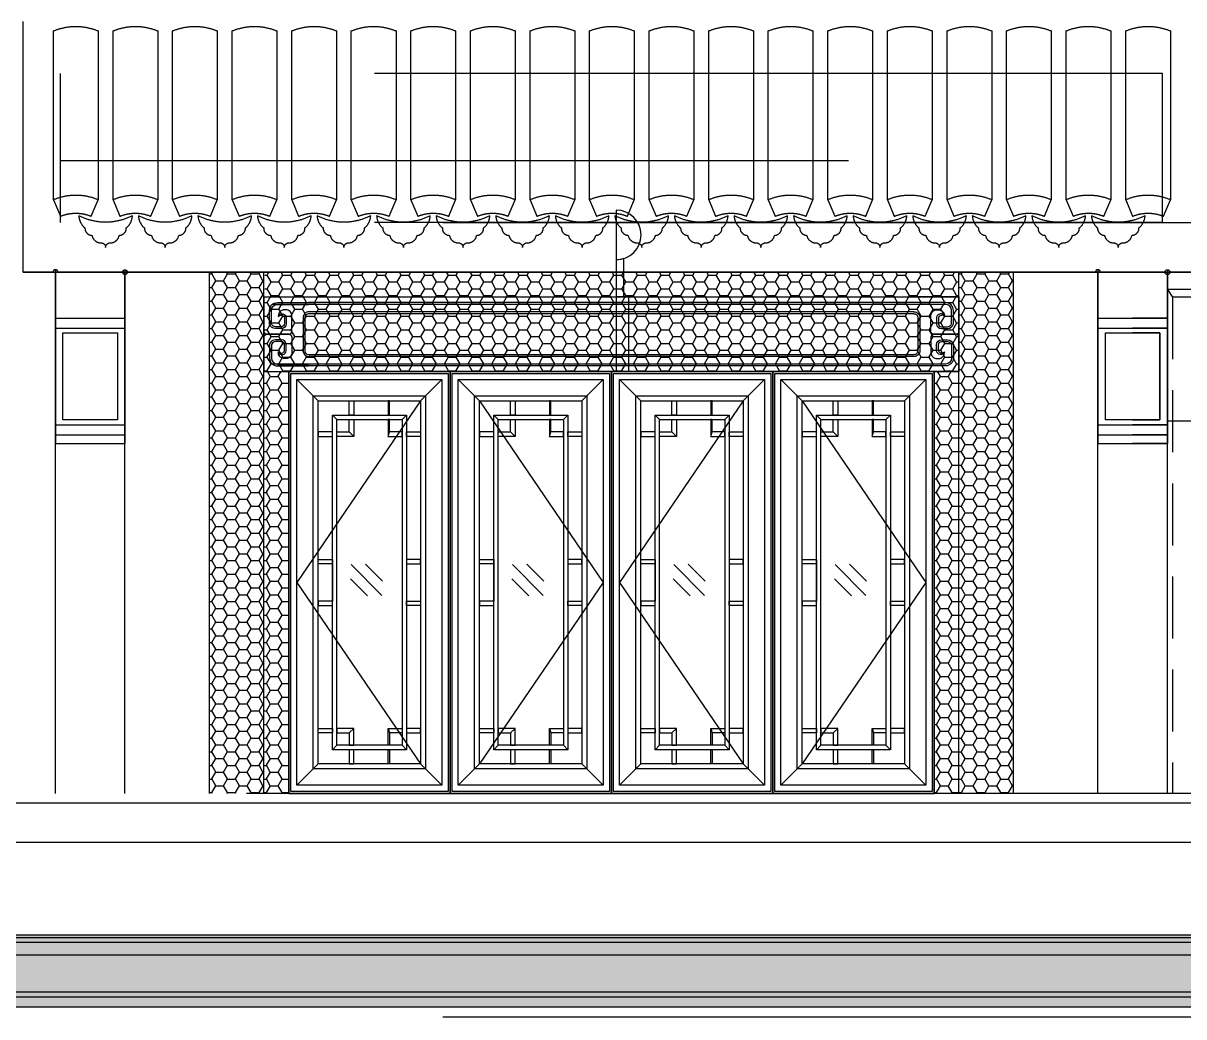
# Model space of a CAD drawing. Extents: x 296441 to 853063, y 459050 to 1117990.
# Drawn here: x 640479 to 645155, y 999063 to 1003066 of the extents above; entities that cross this region are included whole.
import ezdxf
from ezdxf.xclip import XClip

# ---------------------------------------------------------------- set-up
doc = ezdxf.new("R2010")
doc.units = 0
doc.header["$LTSCALE"] = 1000
doc.header["$XCLIPFRAME"] = 0
for name, pattern in [('CENTER-1', [10, 6.25, -1.25, 1.25, -1.25]), ('CENTER2', [28.574999999999996, 19.05, -3.174999999999999, 3.174999999999999, -3.174999999999999]), ('E1-ELEV-N$0$B-ELEV-S-A1$0$HIDDEN2', [4.762499999999999, 3.175, -1.5875]), ('E1-ELEV-N$0$HIDDEN', [0.375, 0.25, -0.125])]:
    doc.linetypes.add(name, pattern=pattern)
for name, color, linetype in [('00-景观-剖', 6, 'Continuous'), ('17-ELEV$0$G-XREF', 2, 'Continuous'), ('95', 95, 'Continuous'), ('E1-ELEV-N$0$A-ELEV-HEVY', 2, 'Continuous'), ('E1-ELEV-N$0$A-ELEV-MEDM', 4, 'Continuous'), ('E1-ELEV-N$0$A-ELEV-PFIX', 40, 'Continuous'), ('E1-ELEV-N$0$A-ELEV-THIN', 144, 'Continuous'), ('E1-ELEV-N$0$A-ELEV-XTHIN', 5, 'Continuous'), ('E1-ELEV-N$0$B-ELEV-S-A1$0$A-ELEV-HDDN', 161, 'E1-ELEV-N$0$B-ELEV-S-A1$0$HIDDEN2'), ('E1-ELEV-N$0$CT-01-E$0$A-ELEV-MEDM-HEVY', 2, 'Continuous'), ('E1-ELEV-N$0$CT-01-E$0$A-ELEV-THIN', 144, 'Continuous'), ('E1-ELEV-N$0$CT-01-E$0$G-XREF', 2, 'Continuous'), ('E1-ELEV-N$0$G-XREF', 2, 'Continuous'), ('E2-E3-ELEV-N$0$A-ELEV-HEVY', 2, 'Continuous'), ('E2-E3-ELEV-N$0$A-ELEV-MEDM', 4, 'Continuous'), ('E2-E3-ELEV-N$0$CT-01-E$0$A-ELEV-MEDM-HEVY', 2, 'Continuous'), ('E2-E3-ELEV-N$0$CT-01-E$0$A-ELEV-THIN', 144, 'Continuous'), ('E2-E3-ELEV-N$0$CT-01-E$0$G-XREF', 2, 'Continuous'), ('E2-E3-ELEV-N$0$G-XREF', 2, 'Continuous'), ('E2-E3-ELEV-N$0$LPM540255$0$A-ELEV-MEDM', 4, 'Continuous'), ('E2-E3-ELEV-N$0$LPM540255$0$A-ELEV-THIN', 144, 'Continuous'), ('E2-E3-ELEV-N$0$LPM540255$0$A-ELEV-THIN-GRAY', 252, 'Continuous'), ('E2-E3-ELEV-N$0$LPM540255$0$A-WALL', 1, 'Continuous'), ('G-GRID', 8, 'CENTER2'), ('ZT1_通用--填充---PM、LM、DY、JD', 8, 'Continuous'), ('主框线', 4, 'Continuous'), ('副框内口线', 6, 'Continuous'), ('花格栅', 6, 'Continuous'), ('铝合金花格条', 5, 'Continuous')]:
    doc.layers.add(name, color=color, linetype=linetype)
doc.layers.add('E1-ELEV-N$0$CT-01-E$0$A(750)$0$A-ANNO-NPLT', color=215, linetype='Continuous', plot=False)
doc.layers.add('E2-E3-ELEV-N$0$CT-01-E$0$A(750)$0$A-ANNO-NPLT', color=215, linetype='Continuous', plot=False)

# ---------------------------------------------------------------- blocks, each defined once
blk = doc.blocks.new('E1-ELEV-N$0$CT-01-E$0$DWD')
at = {"layer": 'E1-ELEV-N$0$CT-01-E$0$A(750)$0$A-ANNO-NPLT'}
for p, q in [((-10, 0), (10, 0)), ((0, 10), (0, -10))]:
    blk.add_line(p, q, dxfattribs=at)
blk.add_circle((0, 0), 10, dxfattribs=at)
blk = doc.blocks.new('E1-ELEV-N$0$CT-01-E')
at = {"layer": 'E1-ELEV-N$0$CT-01-E$0$A-ELEV-MEDM-HEVY'}
for p, q in [((-280, 0), (0, 0)), ((-280, 0), (-280, -690.0000000000437)), ((0, 0), (0, -690.0000000000437)), ((-280, -225.0000000000437), (0, -225.0000000000582)), ((-280, -615.0000000000728), (0, -615.0000000000728)), ((-280, -690.0000000000437), (0, -690.0000000000437))]:
    blk.add_line(p, q, dxfattribs=at)
at = {"layer": 'E1-ELEV-N$0$CT-01-E$0$A-ELEV-THIN', "ltscale": 0.1}
for p, q in [((-280, -185.0000000000728), (0, -185.0000000000873)), ((-280, -655.0000000000582), (0, -655.0000000000582))]:
    blk.add_line(p, q, dxfattribs=at)
blk.add_lwpolyline([(-250, -245.0000000000582), (-30, -245.0000000000582), (-30, -595.0000000000582), (-250, -595.0000000000582)], close=True, dxfattribs=at)
at = {"layer": 'E1-ELEV-N$0$CT-01-E$0$G-XREF'}
blk.add_blockref('E1-ELEV-N$0$CT-01-E$0$DWD', (0, 0), dxfattribs=at)
blk = doc.blocks.new('E1-ELEV-N$0$cvfdj')
at = {"layer": 'E1-ELEV-N$0$A-ELEV-PFIX', "linetype": 'E1-ELEV-N$0$HIDDEN'}
for p, q in [((-140.0000000001164, 0), (-140, -140)), ((0, 0), (-140.0000000001164, 0)), ((0, 0), (-1.164153218269348e-10, -139.9999999998836)), ((-140, -140), (-120, -170.7817803304642)), ((-140, -140), (-1.164153218269348e-10, -139.9999999998836)), ((-1.164153218269348e-10, -140), (-20, -170.7817803304642)), ((-120, -170.7817803304642), (-119.999999958166, -5720.000000003663)), ((-120, -170.7817803304642), (-20, -170.7817803304642)), ((-20, -170.7817803304642), (-19.99999995816597, -5720.000000003691))]:
    blk.add_line(p, q, dxfattribs=at)
blk = doc.blocks.new('单层玻璃')
at = {"layer": '95'}
for p, q in [((-1.216571543132886, -0.08520069334190339), (0.08520069322548807, 1.216571543191094)), ((-1.183139254106209, -1.183139254106209), (1.183139254106209, 1.183139254106209)), ((-0.08520069322548807, -1.216571543249302), (1.216571543132886, 0.08520069334190339))]:
    blk.add_line(p, q, dxfattribs=at)
blk = doc.blocks.new('*U2049')
at = {"color": 8}
for p, q in [((118.8000094052404, -18.80000940524042), (33.00000940542668, 66.99999059480615)), ((531.1999905947596, -18.80000940524042), (616.999990595039, 66.99999059480615)), ((118.8000094052404, -1481.19999059476), (33.00000940542668, -1566.999990594806)), ((531.1999905947596, -1481.19999059476), (616.999990595039, -1566.999990594806))]:
    blk.add_line(p, q, dxfattribs=at)
blk.add_lwpolyline([(616.999990595039, -1566.999990594806), (33.00000940542668, -1566.999990594806), (33.00000940542668, 66.99999059480615), (616.999990595039, 66.99999059480615)], close=True)
at = {"color": 2, "ltscale": 250}
blk.add_lwpolyline([(531.1999905947596, -1481.19999059476), (118.8000094052404, -1481.19999059476), (118.8000094052404, -18.80000940524042), (531.1999905947596, -18.80000940524042)], close=True, dxfattribs=at)
at = {"layer": '主框线'}
blk.add_lwpolyline([(642, -1592), (8, -1592), (8, 92), (642, 92)], close=True, dxfattribs=at)
at = {"layer": '副框内口线', "linetype": 'CENTER-1', "ltscale": 40}
blk.add_lwpolyline([(650, -1600), (0, -1600), (0, 100), (650, 100)], close=True, dxfattribs=at)
at = {"layer": '花格栅', "color": 6, "ltscale": 250}
blk.add_lwpolyline([(551.1999905947596, -1501.19999059476), (98.80000940524042, -1501.19999059476), (98.80000940524042, 1.199990594759583), (551.1999905947596, 1.199990594759583)], close=True, dxfattribs=at)
at = {"layer": '铝合金花格条'}
for p, q in [((175.800009411294, -675), (175.8000094103627, -825)), ((474.1999905924313, -675), (474.1999905915, -825))]:
    blk.add_line(p, q, dxfattribs=at)
for points in [[(243.8000094075687, -18.80000940139871), (261.8000094075687, -18.80000940046739), (261.8000094103627, -75.80000940046739), (243.8000094103627, -75.80000940139871)], [(406.1999905942939, -18.80000940139871), (400.1999905942939, -18.80000940046739), (400.1999905915, -75.80000940046739), (406.1999905915, -75.80000940139871)], [(474.1999905915, -1424.19999059476), (175.8000094103627, -1424.19999059476), (175.8000094103627, -75.80000940558966), (474.1999905915, -75.80000940558966)], [(456.1999905915, -1406.19999059476), (193.8000094103627, -1406.19999059476), (193.8000094103627, -93.80000940558966), (456.1999905915, -93.80000940558966)], [(118.8000094061717, -143.8000094027957), (118.8000094052404, -161.8000094027957), (175.8000094052404, -161.8000094055897), (175.8000094061717, -143.8000094055897)], [(531.1999905947596, -143.8000094027957), (531.1999905956909, -161.8000094027957), (474.1999905956909, -161.8000094055897), (474.1999905947596, -143.8000094055897)], [(175.800009411294, -675), (118.800009411294, -675), (118.800009411294, -657), (175.800009411294, -657)], [(474.1999905915, -675), (531.1999905915, -675), (531.1999905915, -657), (474.1999905915, -657)], [(175.800009411294, -825), (118.800009411294, -825), (118.800009411294, -843), (175.800009411294, -843)], [(474.1999905915, -825), (531.1999905915, -825), (531.1999905915, -843), (474.1999905915, -843)], [(118.8000094061717, -1356.199990597088), (118.8000094052404, -1338.199990597088), (175.8000094052404, -1338.199990594294), (175.8000094061717, -1356.199990594294)], [(531.1999905947596, -1356.199990597554), (531.1999905956909, -1338.199990597554), (474.1999905956909, -1338.19999059476), (474.1999905947596, -1356.19999059476)], [(243.8000094075687, -1481.199990598951), (261.8000094075687, -1481.199990599882), (261.8000094103627, -1424.199990599882), (243.8000094103627, -1424.199990598951)], [(406.1999905942939, -1481.199990598951), (400.1999905942939, -1481.199990599882), (400.1999905915, -1424.199990599882), (406.1999905915, -1424.199990598951)]]:
    blk.add_lwpolyline(points, close=True, dxfattribs=at)
for points in [[(193.8000094103627, -93.80000940558966), (175.8000094103627, -75.80000940558966)], [(456.1999905915, -93.80000940558966), (474.1999905915, -75.80000940558966)], [(261.8000094094314, -161.8000094055897), (243.8000094094314, -143.8000094055897), (243.8000094094314, -93.80000940558966), (261.8000094094314, -93.80000940558966), (261.8000094094314, -161.8000094055897), (193.8000094094314, -161.8000094055897), (193.8000094094314, -143.8000094055897), (243.8000094094314, -143.8000094055897)], [(400.1999905924313, -161.8000094055897), (406.1999905924313, -143.8000094055897), (406.1999905924313, -93.80000940558966), (400.1999905924313, -93.80000940558966), (400.1999905924313, -161.8000094055897), (456.1999905924313, -161.8000094055897), (456.1999905924313, -143.8000094055897), (406.1999905924313, -143.8000094055897)], [(261.8000094094314, -1338.19999059476), (243.8000094094314, -1356.19999059476), (243.8000094094314, -1406.19999059476), (261.8000094094314, -1406.19999059476), (261.8000094094314, -1338.19999059476), (193.8000094094314, -1338.19999059476), (193.8000094094314, -1356.19999059476), (243.8000094094314, -1356.19999059476)], [(400.1999905924313, -1338.19999059476), (406.1999905924313, -1356.19999059476), (406.1999905924313, -1406.19999059476), (400.1999905924313, -1406.19999059476), (400.1999905924313, -1338.19999059476), (456.1999905924313, -1338.19999059476), (456.1999905924313, -1356.19999059476), (406.1999905924313, -1356.19999059476)]]:
    blk.add_lwpolyline(points, dxfattribs=at)
at = {"layer": '铝合金花格条', "elevation": -0.06302419923047158}
for points in [[(193.8000094103627, -1406.19999059476), (175.8000094103627, -1424.19999059476)], [(456.1999905915, -1406.19999059476), (474.1999905915, -1424.19999059476)]]:
    blk.add_lwpolyline(points, dxfattribs=at)
at = {"extrusion": (0, 0, -1), "xscale": 52.5, "yscale": 52.5, "zscale": -52.5}
blk.add_blockref('单层玻璃', (-313.1052317788854, -740.4806957957335), dxfattribs=at)
blk = doc.blocks.new('20200401140358')
at = {"ltscale": 1000}
blk.add_lwpolyline([(0, -1700), (2600, -1700), (2600, 0), (0, 0)], close=True, dxfattribs=at)
for points in [[(531.1999905947596, -118.8000094052404), (33.00000940542668, -850), (531.1999905947596, -1581.19999059476)], [(768.8000094052404, -118.8000094052404), (1266.999990594573, -850), (768.8000094052404, -1581.19999059476)], [(1831.19999059476, -118.8000094052404), (1333.000009405427, -850), (1831.19999059476, -1581.19999059476)], [(2068.80000940524, -118.8000094052404), (2566.999990594573, -850), (2068.80000940524, -1581.19999059476)]]:
    blk.add_lwpolyline(points, dxfattribs=at)
for p in [(0, -100), (650, -100), (1300, -100), (1950, -100)]:
    blk.add_blockref('*U2049', p, dxfattribs=at)
blk = doc.blocks.new('E1-ELEV-N')
at = {"layer": 'ZT1_通用--填充---PM、LM、DY、JD', "ltscale": 1000}
h = blk.add_hatch(dxfattribs=at)
h.set_pattern_fill('HONEY', color=256, scale=20)
h.set_pattern_definition([(0, (-7320, 4600.00000000326), (47.625, 27.4963), [31.75, -63.5]), (120, (-7320, 4600.00000000326), (-47.62499431007805, 27.49630985523391), [31.74999999999994, -63.49999999999989]), (59.99999999999999, (-7320, 4600.00000000326), (5.689921946938625e-06, 54.99260985523389), [-63.5, 31.75])])
h.paths.add_polyline_path([(-7320, 4600.00000000326), (-7100, 4600.00000000326), (-7100, 6699.999999993248), (-7320, 6699.999999993248)])
h = blk.add_hatch(dxfattribs=at)
h.set_pattern_fill('HONEY', color=256, scale=20)
h.set_pattern_definition([(0, (-7100, 6299.999999998137), (47.625, 27.4963), [31.75, -63.5]), (120, (-7100, 6299.999999998137), (-47.62499431007805, 27.49630985523391), [31.74999999999994, -63.49999999999989]), (59.99999999999999, (-7100, 6299.999999998137), (5.689921946938625e-06, 54.99260985523389), [-63.5, 31.75])])
h.paths.add_polyline_path([(-4299.999999999884, 6299.999999998137), (-7100, 6299.999999998137), (-7100, 6699.999999993248), (-4299.999999999884, 6699.999999993248)])
h = blk.add_hatch(dxfattribs=at)
h.set_pattern_fill('HONEY', color=256, scale=20)
h.set_pattern_definition([(0, (-4299.999999999651, 4600.00000000326), (47.625, 27.4963), [31.75, -63.5]), (120, (-4299.999999999651, 4600.00000000326), (-47.62499431007805, 27.49630985523391), [31.74999999999994, -63.49999999999989]), (59.99999999999999, (-4299.999999999651, 4600.00000000326), (5.689921946938625e-06, 54.99260985523389), [-63.5, 31.75])])
h.paths.add_polyline_path([(-4299.999999999651, 6699.999999993481), (-4080, 6699.999999993481), (-4080, 4600.00000000326), (-4299.999999999651, 4600.00000000326)])
h = blk.add_hatch(dxfattribs=at)
h.set_pattern_fill('HONEY', color=256, scale=20)
h.set_pattern_definition([(0, (-7096.999984816764, 4600.00000000326), (47.625, 27.4963), [31.75, -63.5]), (120, (-7096.999984816764, 4600.00000000326), (-47.62499431007805, 27.49630985523391), [31.74999999999994, -63.49999999999989]), (59.99999999999999, (-7096.999984816764, 4600.00000000326), (5.689921946938625e-06, 54.99260985523389), [-63.5, 31.75])])
h.paths.add_polyline_path([(-7096.999984816764, 6299.999999993946), (-7000.000000000466, 6299.999999993946), (-7000.000000000466, 4600.00000000326), (-7096.999984816764, 4600.00000000326)])
h = blk.add_hatch(dxfattribs=at)
h.set_pattern_fill('HONEY', color=256, scale=20)
h.set_pattern_definition([(0, (-4400, 4600.00000000326), (47.625, 27.4963), [31.75, -63.5]), (120, (-4400, 4600.00000000326), (-47.62499431007805, 27.49630985523391), [31.74999999999994, -63.49999999999989]), (59.99999999999999, (-4400, 4600.00000000326), (5.689921946938625e-06, 54.99260985523389), [-63.5, 31.75])])
h.paths.add_polyline_path([(-4400, 4600.00000000326), (-4299.999999999884, 4600.00000000326), (-4299.999999999884, 6299.999999993946), (-4400, 6299.999999993946)])
at = {"layer": 'E1-ELEV-N$0$A-ELEV-HEVY'}
for p, q in [((-3330.000000005588, 6699.999999993481), (-3330.000000005588, 7610.000018869294)), ((-3330.000000005588, 6699.999999993481), (-8070, 6699.999999993481)), ((-7940, 4600.00000000326), (-7940, 6699.999999993481)), ((-7660, 4600.00000000326), (-7660, 6699.999999993481)), ((-3740.000000005588, 4600.00000000326), (-3740.000000005588, 6699.999999993481)), ((-3460.000000005588, 4600.00000000326), (-3460.000000005588, 6699.999999993481)), ((-9599.999999997439, 4600.00000000326), (140.0000000055879, 4600.00000000326)), ((-9599.999999997439, 4559.999999993481), (140.0000000055879, 4559.999999993481)), ((-9599.999999997439, 4402.756912861718), (140.0000000055879, 4402.756912861718)), ((140.0000000055879, 4030.000000061467), (-9599.999999997206, 4030.000000105239)), ((140.0000000055879, 3739.999999991152), (-9599.999999997206, 3740.000000034925))]:
    blk.add_line(p, q, dxfattribs=at)
at = {"layer": 'E1-ELEV-N$0$A-ELEV-MEDM'}
for p, q in [((-7320, 4600.00000000326), (-7320, 6699.999999993248)), ((-7100, 4600.00000000326), (-7100, 6699.999999993248)), ((-4300, 4600.00000000326), (-4299.999999999651, 6699.999999993248)), ((-4080, 4600.00000000326), (-4079.999999999651, 6699.999999993248)), ((-7000, 4600.00000000326), (-7000, 6299.999999993946)), ((-4400, 6299.999999998137), (-4400, 4600.00000000326)), ((140.0000000055879, 3799.999999973457), (-9599.999999997206, 3800.000000017229))]:
    blk.add_line(p, q, dxfattribs=at)
at = {"layer": 'E1-ELEV-N$0$A-ELEV-THIN'}
for p, q in [((140.0000000055879, 4019.999999992084), (-9599.999999997206, 4020.000000035856)), ((140.0000000055879, 3999.999999989755), (-9599.999999997206, 4000.000000033528)), ((140.0000000055879, 3949.999999980908), (-9599.999999997206, 3950.00000002468)), ((140.0000000055879, 3780.000000022119), (-9599.999999997206, 3780.000000065891))]:
    blk.add_line(p, q, dxfattribs=at)
for points in [[(-7771.999999973923, 6991.500006454298), (-7772.000000844477, 7672.000016857171, 0.199999999910216), (-7952.00000080443, 7672.000016830163), (-7952.000000005821, 6991.500006536953)], [(-7531.99999994575, 6991.500006738817), (-7532.000000816304, 7672.00001714169, 0.199999999910216), (-7712.000000776257, 7672.000017114682), (-7711.999999977881, 6991.500006821472)], [(-7291.999999938998, 6991.500006890157), (-7292.000000809785, 7672.00001729303, 0.199999999910216), (-7472.000000769738, 7672.000017266022), (-7471.999999971129, 6991.500006972812)], [(-7051.999999932013, 6991.500006994465), (-7052.0000008028, 7672.000017397339, 0.199999999910216), (-7232.000000762753, 7672.00001737033), (-7231.999999964144, 6991.50000707712)], [(-6811.999999904074, 6991.500007145805), (-6812.00000077486, 7672.000017548678, 0.199999999910216), (-6992.000000734814, 7672.00001752167), (-6991.999999936204, 6991.50000722846)], [(-6571.999999897322, 6991.500007297145), (-6572.000000767875, 7672.000017700018, 0.199999999910216), (-6752.000000727829, 7672.00001767301), (-6751.999999929219, 6991.5000073798)], [(-6331.99999989057, 6991.500007401453), (-6332.000000761123, 7672.000017804326, 0.199999999910216), (-6512.000000721077, 7672.000017777318), (-6511.999999922467, 6991.500007484108)], [(-6091.999999862397, 6991.500008491799), (-6092.000000733184, 7672.000018894672, 0.199999999910216), (-6272.000000693137, 7672.000018867664), (-6271.999999894528, 6991.500008574454)], [(-5851.999999855645, 6991.500008596107), (-5852.000000726432, 7672.000018998981, 0.199999999910216), (-6032.000000686385, 7672.000018971972), (-6031.999999887776, 6991.500008678762)], [(-5611.999999827472, 6991.500008880859), (-5612.000000698259, 7672.0000192835, 0.199999999910216), (-5792.000000658212, 7672.000019256491), (-5791.999999859603, 6991.500008963281)], [(-5371.99999982072, 6991.500009032199), (-5372.000000691507, 7672.000019434839, 0.199999999910216), (-5552.00000065146, 7672.000019407831), (-5551.999999852851, 6991.500009114621)], [(-5131.999999813968, 6991.500009136274), (-5132.000000684522, 7672.000019539148, 0.199999999910216), (-5312.000000644475, 7672.000019512139), (-5311.999999845866, 6991.500009218929)], [(-4891.999999785796, 6991.500009287614), (-4892.000000656582, 7672.000019690488, 0.199999999910216), (-5072.000000616536, 7672.000019663479), (-5071.999999817926, 6991.500009370269)], [(-4651.999999779044, 6991.500009438954), (-4652.00000064983, 7672.000019841827, 0.199999999910216), (-4832.000000609783, 7672.000019814819), (-4831.999999811174, 6991.500009521609)], [(-4411.999999772292, 6991.500009543262), (-4412.000000643078, 7672.000019946136, 0.199999999910216), (-4592.000000603031, 7672.000019919127), (-4591.999999804422, 6991.500009625917)], [(-4171.999999744119, 6991.500009694602), (-4172.000000614906, 7672.000020097475, 0.199999999910216), (-4352.000000574859, 7672.000020070467), (-4351.99999977625, 6991.500009777257)], [(-3931.999999737367, 6991.500009845942), (-3932.000000608154, 7672.000020248815, 0.199999999910216), (-4112.000000568107, 7672.000020221807), (-4111.999999769498, 6991.500009928597)], [(-3691.999999730615, 6991.500009997515), (-3692.000000601169, 7672.000020400388, 0.199999999910216), (-3872.000000561122, 7672.00002037338), (-3871.999999762513, 6991.50001008017)], [(-3451.999999702442, 6991.500010148855), (-3452.000000573229, 7672.000020551728, 0.199999999910216), (-3632.000000533182, 7672.00002052472), (-3631.999999734573, 6991.50001023151)], [(-7799.692267090082, 6925.038370945957, 0.1999999998863418), (-7924.307651767507, 6925.038370986003), (-7951.999999933876, 6991.500006364193, -0.1999999999128089), (-7771.999999886379, 6991.500006417744), (-7799.692347978242, 6925.038370986003)], [(-7559.692267062142, 6925.038371230476, 0.1999999998863418), (-7684.307651739568, 6925.038371270522), (-7711.999999905936, 6991.500006648712, -0.1999999999128089), (-7531.999999858439, 6991.500006702263), (-7559.692347950302, 6925.038371270522)], [(-7319.69226705539, 6925.038371381816, 0.1999999998863418), (-7444.307651732815, 6925.038371421862), (-7471.999999899184, 6991.500006800052, -0.1999999999128089), (-7291.999999851687, 6991.500006853603), (-7319.69234794355, 6925.038371421862)], [(-7079.692267048638, 6925.038371486124, 0.1999999998863418), (-7204.307651726063, 6925.038371526171), (-7231.999999892432, 6991.50000690436, -0.1999999999128089), (-7051.999999844935, 6991.500006957911), (-7079.692347936798, 6925.038371526171)], [(-6839.692267020466, 6925.038371637464, 0.1999999998863418), (-6964.307651697891, 6925.03837167751), (-6991.99999986426, 6991.5000070557, -0.1999999999128089), (-6811.999999816762, 6991.500007109251), (-6839.692347908625, 6925.03837167751)], [(-6599.692267013714, 6925.038371788803, 0.1999999998863418), (-6724.307651691139, 6925.03837182885), (-6751.999999857508, 6991.50000720704, -0.1999999999128089), (-6571.99999981001, 6991.500007260591), (-6599.692347901873, 6925.03837182885)], [(-6359.692267006729, 6925.038371893112, 0.1999999998863418), (-6484.307651684154, 6925.038371933158), (-6511.999999850523, 6991.500007311348, -0.1999999999128089), (-6331.999999803025, 6991.500007364899), (-6359.692347894888, 6925.038371933158)], [(-6119.692266978789, 6925.03837298369, 0.1999999998863418), (-6244.307651656214, 6925.038373023737), (-6271.999999822583, 6991.500008401927, -0.1999999999128089), (-6091.999999775086, 6991.500008455478), (-6119.692347866949, 6925.038373023737)], [(-5879.692266972037, 6925.038373087998, 0.1999999998863418), (-6004.307651649462, 6925.038373128045), (-6031.999999815831, 6991.500008506235, -0.1999999999128089), (-5851.999999768334, 6991.500008559786), (-5879.692347860197, 6925.038373128045)], [(-5639.692266943865, 6925.038373372518, 0.1999999998863418), (-5764.30765162129, 6925.038373412564), (-5791.999999787658, 6991.500008790754, -0.1999999999128089), (-5611.999999740161, 6991.500008844305), (-5639.692347832024, 6925.038373412564)], [(-5399.692266937112, 6925.038373523857, 0.1999999998863418), (-5524.307651614537, 6925.038373563904), (-5551.999999780906, 6991.500008942094, -0.1999999999128089), (-5371.999999733409, 6991.500008995645), (-5399.692347825272, 6925.038373563904)], [(-5159.69226693036, 6925.038373628166, 0.1999999998863418), (-5284.307651607785, 6925.038373668212), (-5311.999999774154, 6991.500009046402, -0.1999999999128089), (-5131.999999726657, 6991.500009099953), (-5159.69234781852, 6925.038373668212)], [(-4919.692266902188, 6925.038373779505, 0.1999999998863418), (-5044.307651579613, 6925.038373819552), (-5071.999999745982, 6991.500009197742, -0.1999999999128089), (-4891.999999698484, 6991.500009251293), (-4919.692347790347, 6925.038373819552)], [(-4679.692266895436, 6925.038373930845, 0.1999999998863418), (-4804.307651572861, 6925.038373970892), (-4831.99999973923, 6991.500009349082, -0.1999999999128089), (-4651.999999691732, 6991.500009402633), (-4679.692347783595, 6925.038373970892)], [(-4439.692266888684, 6925.038374035154, 0.1999999998863418), (-4564.307651566109, 6925.0383740752), (-4591.999999732478, 6991.50000945339, -0.1999999999128089), (-4411.99999968498, 6991.500009506941), (-4439.692347776843, 6925.0383740752)], [(-4199.692266860511, 6925.038374186493, 0.1999999998863418), (-4324.307651537936, 6925.03837422654), (-4351.999999704305, 6991.50000960473, -0.1999999999128089), (-4171.999999656808, 6991.500009658281), (-4199.692347748671, 6925.03837422654)], [(-3959.692266853759, 6925.038374337833, 0.1999999998863418), (-4084.307651531184, 6925.03837437788), (-4111.999999697553, 6991.50000975607, -0.1999999999128089), (-3931.999999650056, 6991.500009809621), (-3959.692347741919, 6925.03837437788)], [(-3719.692266847007, 6925.038374489173, 0.1999999998863418), (-3844.307651524432, 6925.03837452922), (-3871.999999690801, 6991.50000990741, -0.1999999999128089), (-3691.999999643303, 6991.500009960961), (-3719.692347735167, 6925.03837452922)], [(-3479.692266818834, 6925.038374640513, 0.1999999998863418), (-3604.307651496259, 6925.03837468056), (-3631.999999662628, 6991.500010058749, -0.1999999999128089), (-3451.999999615131, 6991.500010112301), (-3479.692347706994, 6925.03837468056)], [(-7742.000001359731, 6800.000005844515, 0.4086840473709477), (-7759.659537538886, 6817.996785704978, -0.3710916077769059), (-7796.840810954571, 6848.210920460522, -0.424353686270066), (-7825.127904408611, 6878.18123656977, -0.213335491750496), (-7850.000008084811, 6927.560540986247, 0.2445723906024019), (-7634.000407767482, 6927.560540972743, -0.213335491750496), (-7658.872511410154, 6878.181236583274, -0.424353686270066), (-7687.159604817629, 6848.210920474026, -0.3710916077769059), (-7724.340878226794, 6817.996785637923, 0.4086840473709477), (-7742.000414412469, 6800.000005817506)], [(-7502.000001352979, 6800.000006129034, 0.4086840473709477), (-7519.659537532134, 6817.996785989497, -0.3710916077769059), (-7556.840810947819, 6848.210920745041, -0.424353686270066), (-7585.127904401859, 6878.181236854289, -0.213335491750496), (-7610.000008078059, 6927.560541270766, 0.2445723906024019), (-7394.00040776073, 6927.560541257262, -0.213335491750496), (-7418.872511403402, 6878.181236867793, -0.424353686270066), (-7447.159604810877, 6848.210920758545, -0.3710916077769059), (-7484.340878220042, 6817.996785922442, 0.4086840473709477), (-7502.000414405717, 6800.000006102026)], [(-7262.000001346227, 6800.000006233342, 0.4086840473709477), (-7279.659537525382, 6817.996786093805, -0.3710916077769059), (-7316.840810941067, 6848.210920849349, -0.424353686270066), (-7345.127904395107, 6878.181236958597, -0.213335491750496), (-7370.000008071307, 6927.560541375075, 0.2445723906024019), (-7154.000407753978, 6927.56054136157, -0.213335491750496), (-7178.87251139665, 6878.181236972101, -0.424353686270066), (-7207.159604804125, 6848.210920862854, -0.3710916077769059), (-7244.34087821329, 6817.99678602675, 0.4086840473709477), (-7262.000414398964, 6800.000006206334)], [(-7022.000001318054, 6800.000006384682, 0.4086840473709477), (-7039.659537497209, 6817.996786245145, -0.3710916077769059), (-7076.840810912894, 6848.210921000689, -0.424353686270066), (-7105.127904366935, 6878.181237109937, -0.213335491750496), (-7130.000008043135, 6927.560541526414, 0.2445723906024019), (-6914.000407725805, 6927.56054151291, -0.213335491750496), (-6938.872511368478, 6878.181237123441, -0.424353686270066), (-6967.159604775952, 6848.210921014193, -0.3710916077769059), (-7004.340878185118, 6817.99678617809, 0.4086840473709477), (-7022.000414370792, 6800.000006357674)], [(-6782.000001311302, 6800.000006536022, 0.4086840473709477), (-6799.659537490457, 6817.996786396485, -0.3710916077769059), (-6836.840810906142, 6848.210921152029, -0.424353686270066), (-6865.127904360183, 6878.181237261277, -0.213335491750496), (-6890.000008036382, 6927.560541677754, 0.2445723906024019), (-6674.000407719053, 6927.56054166425, -0.213335491750496), (-6698.872511361726, 6878.181237274781, -0.424353686270066), (-6727.1596047692, 6848.210921165533, -0.3710916077769059), (-6764.340878178366, 6817.99678632943, 0.4086840473709477), (-6782.00041436404, 6800.000006509013)], [(-6542.000001304317, 6800.00000664033, 0.4086840473709477), (-6559.659537483472, 6817.996786500793, -0.3710916077769059), (-6596.840810899157, 6848.210921256337, -0.424353686270066), (-6625.127904353198, 6878.181237365585, -0.213335491750496), (-6650.000008029398, 6927.560541782063, 0.2445723906024019), (-6434.000407712068, 6927.560541768558, -0.213335491750496), (-6458.872511354741, 6878.181237379089, -0.424353686270066), (-6487.159604762215, 6848.210921269841, -0.3710916077769059), (-6524.340878171381, 6817.996786433738, 0.4086840473709477), (-6542.000414357055, 6800.000006613322)], [(-6302.000001276378, 6800.000007730909, 0.4086840473709477), (-6319.659537455533, 6817.996787591372, -0.3710916077769059), (-6356.840810871217, 6848.210922346916, -0.424353686270066), (-6385.127904325258, 6878.181238456164, -0.213335491750496), (-6410.000008001458, 6927.560542872641, 0.2445723906024019), (-6194.000407684129, 6927.560542859137, -0.213335491750496), (-6218.872511326801, 6878.181238469668, -0.424353686270066), (-6247.159604734275, 6848.21092236042, -0.3710916077769059), (-6284.340878143441, 6817.996787524316, 0.4086840473709477), (-6302.000414329115, 6800.0000077039)], [(-6062.000001269625, 6800.000007835217, 0.4086840473709477), (-6079.659537448781, 6817.99678769568, -0.3710916077769059), (-6116.840810864465, 6848.210922451224, -0.424353686270066), (-6145.127904318506, 6878.181238560472, -0.213335491750496), (-6170.000007994706, 6927.560542976949, 0.2445723906024019), (-5954.000407677377, 6927.560542963445, -0.213335491750496), (-5978.872511320049, 6878.181238573976, -0.424353686270066), (-6007.159604727523, 6848.210922464728, -0.3710916077769059), (-6044.340878136689, 6817.996787628625, 0.4086840473709477), (-6062.000414322363, 6800.000007808208)], [(-5822.000001241453, 6800.000007986557, 0.4086840473709477), (-5839.659537420608, 6817.99678784702, -0.3710916077769059), (-5876.840810836293, 6848.210922602564, -0.424353686270066), (-5905.127904290333, 6878.181238711812, -0.213335491750496), (-5930.000007966533, 6927.560543128289, 0.2445723906024019), (-5714.000407649204, 6927.560543114785, -0.213335491750496), (-5738.872511291876, 6878.181238725316, -0.424353686270066), (-5767.159604699351, 6848.210922616068, -0.3710916077769059), (-5804.340878108516, 6817.996787779965, 0.4086840473709477), (-5822.000414294191, 6800.000007959548)], [(-5582.000001234701, 6800.000008271076, 0.4086840473709477), (-5599.659537413856, 6817.996788131539, -0.3710916077769059), (-5636.840810829541, 6848.210922887083, -0.424353686270066), (-5665.127904283581, 6878.181238996331, -0.213335491750496), (-5690.000007959781, 6927.560543412808, 0.2445723906024019), (-5474.000407642452, 6927.560543399304, -0.213335491750496), (-5498.872511285124, 6878.181239009835, -0.424353686270066), (-5527.159604692599, 6848.210922900587, -0.3710916077769059), (-5564.340878101764, 6817.996788064484, 0.4086840473709477), (-5582.000414287439, 6800.000008244067)], [(-5342.000001227949, 6800.000008375384, 0.4086840473709477), (-5359.659537407104, 6817.996788235847, -0.3710916077769059), (-5396.840810822789, 6848.210922991391, -0.424353686270066), (-5425.127904276829, 6878.181239100639, -0.213335491750496), (-5450.000007953029, 6927.560543517116, 0.2445723906024019), (-5234.0004076357, 6927.560543503612, -0.213335491750496), (-5258.872511278372, 6878.181239114143, -0.424353686270066), (-5287.159604685847, 6848.210923004895, -0.3710916077769059), (-5324.340878095012, 6817.996788168792, 0.4086840473709477), (-5342.000414280687, 6800.000008348376)], [(-5102.000001199776, 6800.000008526724, 0.4086840473709477), (-5119.659537378931, 6817.996788387187, -0.3710916077769059), (-5156.840810794616, 6848.210923142731, -0.424353686270066), (-5185.127904248657, 6878.181239251979, -0.213335491750496), (-5210.000007924857, 6927.560543668456, 0.2445723906024019), (-4994.000407607527, 6927.560543654952, -0.213335491750496), (-5018.8725112502, 6878.181239265483, -0.424353686270066), (-5047.159604657674, 6848.210923156235, -0.3710916077769059), (-5084.34087806684, 6817.996788320132, 0.4086840473709477), (-5102.000414252514, 6800.000008499715)], [(-4862.000001193024, 6800.000008678064, 0.4086840473709477), (-4879.659537372179, 6817.996788538527, -0.3710916077769059), (-4916.840810787864, 6848.210923294071, -0.424353686270066), (-4945.127904241905, 6878.181239403319, -0.213335491750496), (-4970.000007918105, 6927.560543819796, 0.2445723906024019), (-4754.000407600775, 6927.560543806292, -0.213335491750496), (-4778.872511243448, 6878.181239416823, -0.424353686270066), (-4807.159604650922, 6848.210923307575, -0.3710916077769059), (-4844.340878060088, 6817.996788471472, 0.4086840473709477), (-4862.000414245762, 6800.000008651055)], [(-4622.000001186272, 6800.000008782372, 0.4086840473709477), (-4639.659537365427, 6817.996788642835, -0.3710916077769059), (-4676.840810781112, 6848.210923398379, -0.424353686270066), (-4705.127904235153, 6878.181239507627, -0.213335491750496), (-4730.000007911352, 6927.560543924104, 0.2445723906024019), (-4514.000407594023, 6927.5605439106, -0.213335491750496), (-4538.872511236696, 6878.181239521131, -0.424353686270066), (-4567.15960464417, 6848.210923411883, -0.3710916077769059), (-4604.340878053335, 6817.99678857578, 0.4086840473709477), (-4622.00041423901, 6800.000008755364)], [(-4382.0000011581, 6800.000008933712, 0.4086840473709477), (-4399.659537337255, 6817.996788794175, -0.3710916077769059), (-4436.840810752939, 6848.210923549719, -0.424353686270066), (-4465.12790420698, 6878.181239658967, -0.213335491750496), (-4490.00000788318, 6927.560544075444, 0.2445723906024019), (-4274.000407565851, 6927.56054406194, -0.213335491750496), (-4298.872511208523, 6878.181239672471, -0.424353686270066), (-4327.159604615998, 6848.210923563223, -0.3710916077769059), (-4364.340878025163, 6817.99678872712, 0.4086840473709477), (-4382.000414210837, 6800.000008906703)], [(-4142.000001151348, 6800.000009085052, 0.4086840473709477), (-4159.659537330503, 6817.996788945515, -0.3710916077769059), (-4196.840810746187, 6848.210923701059, -0.424353686270066), (-4225.127904200228, 6878.181239810307, -0.213335491750496), (-4250.000007876428, 6927.560544226784, 0.2445723906024019), (-4034.000407559099, 6927.56054421328, -0.213335491750496), (-4058.872511201771, 6878.181239823811, -0.424353686270066), (-4087.159604609245, 6848.210923714563, -0.3710916077769059), (-4124.340878018411, 6817.996788878459, 0.4086840473709477), (-4142.000414204085, 6800.000009058043)], [(-3902.000001144595, 6800.000009236392, 0.4086840473709477), (-3919.659537323751, 6817.996789096855, -0.3710916077769059), (-3956.840810739435, 6848.210923852399, -0.424353686270066), (-3985.127904193476, 6878.181239961646, -0.213335491750496), (-4010.000007869676, 6927.560544378124, 0.2445723906024019), (-3794.000407552347, 6927.56054436462, -0.213335491750496), (-3818.872511195019, 6878.181239975151, -0.424353686270066), (-3847.159604602493, 6848.210923865903, -0.3710916077769059), (-3884.340878011659, 6817.996789029799, 0.4086840473709477), (-3902.000414197333, 6800.000009209383)], [(-3662.000001116423, 6800.000009387732, 0.4086840473709477), (-3679.659537295578, 6817.996789248195, -0.3710916077769059), (-3716.840810711263, 6848.210924003739, -0.424353686270066), (-3745.127904165303, 6878.181240112986, -0.213335491750496), (-3770.000007841503, 6927.560544529464, 0.2445723906024019), (-3554.000407524174, 6927.56054451596, -0.213335491750496), (-3578.872511166846, 6878.181240126491, -0.424353686270066), (-3607.159604574321, 6848.210924017243, -0.3710916077769059), (-3644.340877983486, 6817.996789181139, 0.4086840473709477), (-3662.000414169161, 6800.000009360723)]]:
    blk.add_lwpolyline(points, format="xyb", dxfattribs=at)
at = {"layer": 'E1-ELEV-N$0$B-ELEV-S-A1$0$A-ELEV-HDDN'}
for p, q in [((-7920, 6899.999999993481), (-7920, 7500.000018869294)), ((-7920, 7500.000018869294), (-3480.000000005588, 7500.000018869294)), ((-3480.000000005588, 6899.999999993481), (-3480.000000005588, 7500.000018869294)), ((-3480.000000005588, 7149.999999993714), (-7920, 7149.999999993714)), ((-7920, 6899.999999993481), (-3480.000000005588, 6899.999999993481))]:
    blk.add_line(p, q, dxfattribs=at)
at = {"ltscale": 1000}
blk.add_blockref('20200401140358', (-7000, 6299.999999993946), dxfattribs=at)
at = {"layer": 'E1-ELEV-N$0$A-ELEV-XTHIN'}
ref = blk.add_blockref('E1-ELEV-N$0$cvfdj', (-7940.000000259839, 6770), dxfattribs=at)
XClip(ref).set_block_clipping_path([(-140.00000000005912, -2170.0000000065193), (-5.911715561524034e-11, -69.99999999979991)])
at = {"layer": 'E1-ELEV-N$0$G-XREF'}
for p in [(-7659.999966220232, 6699.999999993481), (-3459.99996622582, 6699.999999993481)]:
    blk.add_blockref('E1-ELEV-N$0$CT-01-E', p, dxfattribs=at)
blk = doc.blocks.new('E2-E3-ELEV-N$0$LPM540255$0$回纹头1A-E')
at = {"layer": 'E2-E3-ELEV-N$0$LPM540255$0$A-ELEV-MEDM'}
for p, q in [((0, 0), (120, 0)), ((0, 0), (0, -200)), ((0, -200), (119.9999999998836, -200))]:
    blk.add_line(p, q, dxfattribs=at)
at = {"layer": 'E2-E3-ELEV-N$0$LPM540255$0$A-ELEV-THIN'}
for points in [[(-1.164153218269348e-10, -91.99999999949068, 0.414213562390854), (7.999999999883585, -99.9999999999709), (67.00000000008731, -99.9999999999709), (7.999999999883585, -99.9999999999709), (67.00000000008731, -99.9999999999709, 0.414213562355336), (75.00000000008731, -91.9999999999709), (74.9999999999709, -50.40000000096916, 0.4142135623908541), (58.9999999999709, -34.39999999996508), (54.99999999915599, -34.39999999999418, 0.4272940225238311), (38.52088220507721, -52.43935514769692, -0.5965115786824848), (55.00000000008731, -56), (54.9999999999709, -72.0000000003929, -0.414213562355336), (46.9999999999709, -79.99999999994179), (31.00000000008731, -79.99999999991269, -0.3445430035071395), (19.99999999988358, -71.99999999991269), (19.99999999988358, -35.99999999902502, -0.414213427603688), (35.99999263870995, -19.99999999998545), (119.9999999997672, -19.99999999998545)], [(121.0000050608069, -45.00000000001455, 0.4142136971421124), (110, -56.00000000069849), (110, -143.9999999999127, 0.4142136971422424), (121.0000050606905, -154.9999999999272, 0.4142136971422424)], [(-1.164153218269348e-10, -108.0000000004511, -0.414213562390854), (7.999999999883585, -99.9999999999709), (67.00000000008731, -99.9999999999709), (7.999999999883585, -99.9999999999709), (67.00000000008731, -99.9999999999709, -0.414213562355336), (75.00000000008731, -107.9999999999709), (74.9999999999709, -149.5999999989726, -0.4142135623908541), (58.9999999999709, -165.5999999999767), (54.99999999915599, -165.5999999999476, -0.4272940225238311), (38.52088220507721, -147.5606448522449, 0.5965115786824848), (55.00000000008731, -143.9999999999418), (54.9999999999709, -127.9999999995489, 0.414213562355336), (46.9999999999709, -120), (31.00000000008731, -120.0000000000291, 0.3445430035071395), (19.99999999988358, -128.0000000000291), (19.99999999988358, -164.0000000009168, 0.414213427603688), (35.99999263870995, -179.9999999999563), (119.9999999997672, -179.9999999999563)]]:
    blk.add_lwpolyline(points, format="xyb", dxfattribs=at)
at = {"layer": 'E2-E3-ELEV-N$0$LPM540255$0$A-ELEV-THIN-GRAY'}
for points in [[(38.48250360201928, -51.30087691385415, -0.7201932216565652), (60.00000000008731, -55.36506726680091), (59.9999999999709, -72.000000000422, -0.4142135623556092), (46.9999999999709, -84.99999999994179), (31.00000000008731, -84.99999999991269, -0.3693926074614691), (14.99999999988358, -71.99999999979627), (14.99999999988358, -35.99999999902502, -0.4142134276036953), (35.9999903383432, -14.99999999998545), (119.9999999997672, -14.99999999998545)], [(121.0000073611736, -40.00000000001455, 0.4142136971425143), (105, -56.00000000100408), (105, -143.9999999999127, 0.4142136971418046), (121.0000073611736, -159.9999999999272)], [(38.48250360201928, -148.6991230860876, 0.7201932216565652), (60.00000000008731, -144.6349327331409), (59.9999999999709, -127.9999999995198, 0.4142135623556092), (46.9999999999709, -115), (31.00000000008731, -115.0000000000291, 0.3693926074614691), (14.99999999988358, -128.0000000001455), (14.99999999988358, -164.0000000009168, 0.4142134276036953), (35.9999903383432, -184.9999999999563), (119.9999999997672, -184.9999999999563)]]:
    blk.add_lwpolyline(points, format="xyb", dxfattribs=at)
blk = doc.blocks.new('*U784')
at = {"layer": 'E2-E3-ELEV-N$0$A-ELEV-MEDM'}
for p, q in [((3.000015183177311, 300.0000000001164), (2799.999999999389, 300.0000000001164)), ((3.000015183177311, 8.731149137020111e-11), (2799.999999999389, 8.731149137020111e-11))]:
    blk.add_line(p, q, dxfattribs=at)
at = {"layer": 'E2-E3-ELEV-N$0$LPM540255$0$A-ELEV-THIN'}
for p, q in [((2618.499992409008, 270.0000000001237), (33.59779423699365, 270.0000000002401)), ((2618.499992409008, 232.5000000000073), (181.5000000001164, 232.5000000000728)), ((2618.499992409008, 67.50000000011642), (181.5000075911084, 67.50000000013824)), ((2618.499992409008, 30.00000000000728), (53.99995055526961, 30.00000000012369))]:
    blk.add_line(p, q, dxfattribs=at)
at = {"layer": 'E2-E3-ELEV-N$0$LPM540255$0$A-ELEV-THIN-GRAY'}
for p, q in [((2618.499992409008, 277.5000000001164), (179.9999999997235, 277.500000000131)), ((2618.499992409008, 240.0000000000073), (181.5000110418332, 240.0000000000728)), ((2618.499992409008, 60.00000000011642), (181.4999999993743, 60.00000000013097)), ((2618.499992409008, 22.50000000000728), (53.9999433538178, 22.50000000012369))]:
    blk.add_line(p, q, dxfattribs=at)
at = {"layer": 'E2-E3-ELEV-N$0$LPM540255$0$A-WALL', "yscale": 1.500000000000582, "zscale": 1.500000000000582}
for p, xscale in [((0, 300.0000000001164), 1.500000000000582), ((2799.999999999389, 300.0000000044456), -1.500000000000582)]:
    blk.add_blockref('E2-E3-ELEV-N$0$LPM540255$0$回纹头1A-E', p, dxfattribs=dict(at, xscale=xscale))
blk = doc.blocks.new('E2-E3-ELEV-N$0$CT-01-E$0$DWD')
at = {"layer": 'E2-E3-ELEV-N$0$CT-01-E$0$A(750)$0$A-ANNO-NPLT'}
for p, q in [((-10, 0), (10, 0)), ((0, 10), (0, -10))]:
    blk.add_line(p, q, dxfattribs=at)
blk.add_circle((0, 0), 10, dxfattribs=at)
blk = doc.blocks.new('E2-E3-ELEV-N$0$CT-01-E')
at = {"layer": 'E2-E3-ELEV-N$0$CT-01-E$0$A-ELEV-MEDM-HEVY'}
for p, q in [((-280, 0), (0, 0)), ((-280, 0), (-280, -690.0000000000437)), ((0, 0), (0, -690.0000000000437)), ((-280, -225.0000000000437), (0, -225.0000000000582)), ((-280, -615.0000000000728), (0, -615.0000000000728)), ((-280, -690.0000000000437), (0, -690.0000000000437))]:
    blk.add_line(p, q, dxfattribs=at)
at = {"layer": 'E2-E3-ELEV-N$0$CT-01-E$0$A-ELEV-THIN', "ltscale": 0.1}
for p, q in [((-280, -185.0000000000728), (0, -185.0000000000873)), ((-280, -655.0000000000582), (0, -655.0000000000582))]:
    blk.add_line(p, q, dxfattribs=at)
blk.add_lwpolyline([(-250, -245.0000000000582), (-30, -245.0000000000582), (-30, -595.0000000000582), (-250, -595.0000000000582)], close=True, dxfattribs=at)
at = {"layer": 'E2-E3-ELEV-N$0$CT-01-E$0$G-XREF'}
blk.add_blockref('E2-E3-ELEV-N$0$CT-01-E$0$DWD', (0, 0), dxfattribs=at)
blk = doc.blocks.new('20191016165059')
at = {"layer": '00-景观-剖', "ltscale": 0.04}
blk.add_lwpolyline([(-25.02937989603379, 434.9786946337554, -0.9999999999986356), (-25.02937989556813, 634.9786946337554), (-25.02937989580096, 434.9786946337554)], format="xyb", dxfattribs=at)
at = {"layer": '00-景观-剖'}
blk.add_lwpolyline([(-25.02938043333415, 434.9791200943291), (-25.02950033193338, 284.9789022264304), (-55.02949853864266, 284.9789022264304), (-55.02939237009559, 439.5852220110537)], dxfattribs=at)
blk.add_lwpolyline([(-55.02939237009559, 439.5852037066652, 0.07632086551884654), (-25.02938043333415, 434.9791200943873)], format="xyb", dxfattribs=at)
blk.add_lwpolyline([(-75.02950033033267, -10.02109776707948), (-75.02950033146772, 279.9789022264304, -0.4142135623759364), (-70.02950033146772, 284.9789022264886), (-25.02950033193338, 284.9789022264304), (-25.02950042087468, -15.02109778131125), (-70.02950033164234, -15.02109776705038, -0.4142135622960039)], format="xyb", close=True, dxfattribs=at)
blk = doc.blocks.new('E2-E3-ELEV-N')
at = {"layer": 'ZT1_通用--填充---PM、LM、DY、JD', "ltscale": 1000}
h = blk.add_hatch(dxfattribs=at)
h.set_pattern_fill('HONEY', color=256, scale=20)
h.set_pattern_definition([(0, (4079.999999970547, 4600.000000012107), (47.625, 27.4963), [31.75, -63.5]), (120, (4079.999999970547, 4600.000000012107), (-47.62499431007805, 27.49630985523391), [31.74999999999996, -63.49999999999991]), (59.99999999999999, (4079.999999970547, 4600.000000012107), (5.689921946938625e-06, 54.99260985523389), [-63.5, 31.75])])
h.paths.add_polyline_path([(4079.999999970547, 6700.000000001863), (4299.999999974389, 6700.000000001863), (4299.999999974389, 4600.000000012107), (4079.999999970547, 4600.000000012107)])
h = blk.add_hatch(dxfattribs=at)
h.set_pattern_fill('HONEY', color=256, scale=20)
h.set_pattern_definition([(0, (4303.000015153899, 6300.000000002794), (47.625, 27.4963), [31.75, -63.5]), (120, (4303.000015153899, 6300.000000002794), (-47.62499431007805, 27.49630985523391), [31.74999999999996, -63.49999999999991]), (59.99999999999999, (4303.000015153899, 6300.000000002794), (5.689921946938625e-06, 54.99260985523389), [-63.5, 31.75])])
h.paths.add_polyline_path([(4303.000015153899, 6300.000000002794), (7099.999999969965, 6300.000000002794), (7099.999999969965, 6700.000000007916), (4303.000015153899, 6700.000000007916)])
h = blk.add_hatch(dxfattribs=at)
h.set_pattern_fill('HONEY', color=256, scale=20)
h.set_pattern_definition([(0, (7099.999999974389, 4600.000000018161), (47.625, 27.4963), [31.75, -63.5]), (120, (7099.999999974389, 4600.000000018161), (-47.62499431007805, 27.49630985523391), [31.74999999999996, -63.49999999999991]), (59.99999999999999, (7099.999999974389, 4600.000000018161), (5.689921946938625e-06, 54.99260985523389), [-63.5, 31.75])])
h.paths.add_polyline_path([(7099.999999974389, 6700.000000009779), (7319.999999974389, 6700.000000009779), (7319.999999974389, 4600.000000018161), (7099.999999974389, 4600.000000018161)])
h = blk.add_hatch(dxfattribs=at)
h.set_pattern_fill('HONEY', color=256, scale=20)
h.set_pattern_definition([(0, (4299.999999974272, 4600.000000012573), (47.625, 27.4963), [31.75, -63.5]), (120, (4299.999999974272, 4600.000000012573), (-47.62499431007805, 27.49630985523391), [31.74999999999996, -63.49999999999991]), (59.99999999999999, (4299.999999974272, 4600.000000012573), (5.689921946938625e-06, 54.99260985523389), [-63.5, 31.75])])
h.paths.add_polyline_path([(4299.999999974272, 4600.000000012573), (4399.999999974971, 4600.000000012573), (4399.999999974971, 6300.000000017695), (4299.999999974272, 6300.000000017695)])
h = blk.add_hatch(dxfattribs=at)
h.set_pattern_fill('HONEY', color=256, scale=20)
h.set_pattern_definition([(0, (6999.999999974971, 4600.000000017695), (47.625, 27.4963), [31.75, -63.5]), (120, (6999.999999974971, 4600.000000017695), (-47.62499431007805, 27.49630985523391), [31.74999999999996, -63.49999999999991]), (59.99999999999999, (6999.999999974971, 4600.000000017695), (5.689921946938625e-06, 54.99260985523389), [-63.5, 31.75])])
h.paths.add_polyline_path([(7099.999999974389, 4600.000000017695), (6999.999999974971, 4600.000000017695), (6999.999999974971, 6300.000000002794), (7099.999999974389, 6300.000000002794)])
at = {"layer": 'E2-E3-ELEV-N$0$A-ELEV-HEVY'}
for p, q in [((3329.999999973341, 6700.000000010012), (3329.999999973341, 7710.000018885825)), ((8069.999999969965, 6700.000000009779), (3329.999999975669, 6700.000000009779)), ((3460.000000233646, 4600.000000026077), (3460.000000233646, 6700.000000016298)), ((3740.000000233646, 4600.000000026077), (3740.000000233646, 6700.000000016298)), ((7660.000000230037, 4600.000000026077), (7660.000000230037, 6700.000000016298)), ((7940.000000230037, 4600.000000026077), (7940.000000230037, 6700.000000016298))]:
    blk.add_line(p, q, dxfattribs=at)
at = {"layer": 'E2-E3-ELEV-N$0$A-ELEV-MEDM'}
for p, q in [((4079.999999974738, 4600.000000011642), (4079.999999970547, 6700.000000001863)), ((4299.999999974272, 4600.000000012107), (4299.999999969965, 6700.000000002328)), ((7099.999999974272, 4600.000000017695), (7099.999999969965, 6700.000000007916)), ((7319.99999997369, 4600.000000018161), (7319.999999969383, 6700.000000008382)), ((4399.999999974971, 4600.000000027008), (4399.999999974971, 6300.000000017695)), ((6999.999999974971, 6300.000000022119), (6999.999999974971, 4600.000000027008))]:
    blk.add_line(p, q, dxfattribs=at)
at = {"ltscale": 50, "xscale": -1}
blk.add_blockref('20191016165059', (5694.643156030565, 6315.021097791963), dxfattribs=at)
at = {"ltscale": 1000}
blk.add_blockref('20200401140358', (4399.999999974971, 6300.000000002794), dxfattribs=at)
at = {"layer": 'E2-E3-ELEV-N$0$A-ELEV-HEVY'}
blk.add_blockref('*U784', (4299.99999997078, 6300.000000002794), dxfattribs=at)
at = {"layer": 'E2-E3-ELEV-N$0$G-XREF'}
ref = blk.add_blockref('E1-ELEV-N', (-1.629814505577087e-08, 0), dxfattribs=dict(at, xscale=-1, rotation=1.167066443485965e-10))
XClip(ref).set_block_clipping_path([(-3330.0000000083255, 8072.277096409523), (-3330.00000000553, 6699.999999993481), (-7799.999999999883, 6699.999999993481), (-7799.999999999835, 4600.0000000032815), (-3190.017928741986, 4600.0000000032815), (-3190.0179287449673, 7263.287318631097), (-3.106502543496897e-08, 7263.287318636372), (-2.8172749598345907e-09, 4600.000000004424), (6.056887532635324e-09, -2500.000000005297), (-10599.999999984546, -2500.0000000268883), (-10600.000000016109, 12995.16678363803), (-4747.497518206873, 12995.166783649951), (-4747.497518196846, 8072.277096406636)])
for p in [(3740.000033753109, 6700.000000010012), (7940.000034009689, 6700.000000016298)]:
    blk.add_blockref('E2-E3-ELEV-N$0$CT-01-E', p, dxfattribs=at)
blk = doc.blocks.new('fewerr')
at = {"layer": 'E1-ELEV-N$0$A-ELEV-HEVY', "color": 169}
for p, q in [((5941577.857863402, 571918.9373236061), (5941577.857863402, 572518.9373236061)), ((5941577.857863402, 572518.9373236061), (5941707.857863402, 572518.9373236061)), ((5943097.857988207, 571918.9373236061), (5941577.857863402, 571918.9373236061))]:
    blk.add_line(p, q, dxfattribs=at)

msp = doc.modelspace()

# ---------------------------------------------------------------- hatches: boundary and pattern name
at = {"layer": 'ZT1_通用--填充---PM、LM、DY、JD', "ltscale": 1000}
h = msp.add_hatch(dxfattribs=at)
h.set_pattern_fill('混凝土', color=256, scale=20)
h.set_pattern_definition([(49.99999999999999, (608199.1237666769, 999103.0944562468), (143.4520365201507, -12.55042699651902), [15, -165]), (355, (608199.1237666769, 999103.0944562468), (-27.7502667226, 150.4384267400024), [12, -132]), (100.4514, (608211.0781026769, 999102.0485882468), (115.7018763428043, 137.8879084121907), [12.748038, -140.2284224]), (46.18420000000002, (608199.1237666769, 999143.0944562468), (213.4482097251289, -33.10380286580362), [22.49999999999999, -247.4999999999999]), (96.6356, (608216.9111156769, 999140.3357948468), (186.9325411097407, 194.8235741800883), [19.1220576, -210.3426]), (351.1842, (608199.1237666769, 999143.0944562468), (186.9323890267254, 194.8237201850649), [18, -198]), (21, (608219.1237666769, 999133.0944562468), (119.3814104236923, -80.52377813306776), [15, -165]), (326.0000000000001, (608219.1237666769, 999133.0944562468), (48.66306638431634, 145.0300090093706), [12, -132]), (71.4514, (608229.0722132769, 999126.3841350467), (168.044525716298, 64.50609934199048), [12.748038, -140.2284224]), (37.50000000000001, (608199.1237666769, 999103.0944562468), (2.431971063458134, 66.5787707662623), [0, -130.4, 0, -134, 0, -132.5]), (7.499999999999999, (608199.1237666769, 999103.0944562468), (52.61390748842972, 78.88234237647205), [0, -76.39999999999999, 0, -127.4, 0, -50.5]), (327.5, (608154.5237666769, 999103.0944562468), (106.7644872344818, -4.510974346875951), [0, -50, 0, -156, 0, -207]), (317.5, (608134.5237666769, 999103.0944562468), (116.6372338684772, 20.02099646646354), [0, -65, 0, -103.6, 0, -147])])
h.paths.add_polyline_path([(608199.1237666769, 999103.0944562468), (646889.1237663244, 999103.0944562468), (646889.1237663244, 999393.0945617105), (608199.1237666769, 999393.0945617105)])

# ---------------------------------------------------------------- linework, layer by layer
at = {"layer": 'G-GRID'}
for p, q in [((591369.1386122174, 1002263.094456262), (665188.8230183284, 1002263.094456262)), ((591369.1386122174, 999063.0944562624), (665188.8230183284, 999063.0944562624))]:
    msp.add_line(p, q, dxfattribs=at)

# ---------------------------------------------------------------- block references
msp.add_blockref('fewerr', (-5296488.734221881, 429544.1571326561))
at = {"layer": '17-ELEV$0$G-XREF', "color": 1}
msp.add_blockref('E2-E3-ELEV-N', (637149.1238573372, 995363.0944562252), dxfattribs=at)

doc.saveas('drawing.dxf')
